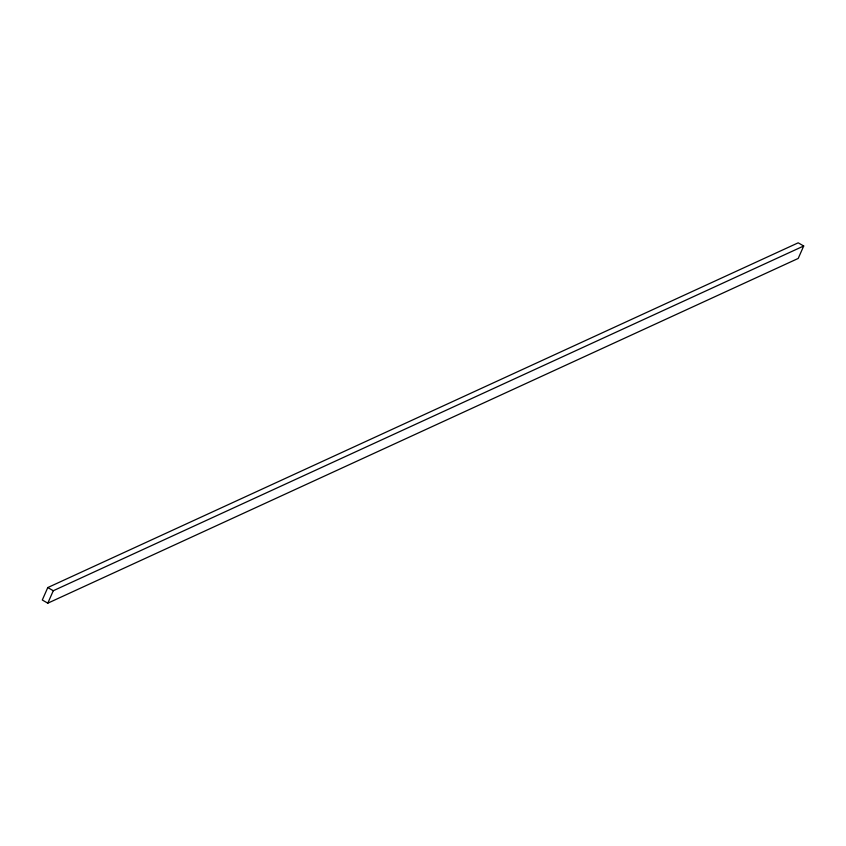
<?xml version="1.0" encoding="UTF-8"?>
<svg xmlns="http://www.w3.org/2000/svg" width="846" height="846" viewBox="0 0 846 846"><rect width="100%" height="100%" fill="white"/><g stroke="black" fill="none" stroke-linecap="round" stroke-linejoin="round"><path stroke-width="1.27" d="M47.788 587.558L42.3 600.004L47.799 603.177L798.212 258.442L803.7 245.996L798.201 242.823L47.788 587.558L53.287 590.73L803.7 245.996M47.799 603.177L53.287 590.73"/></g></svg>
